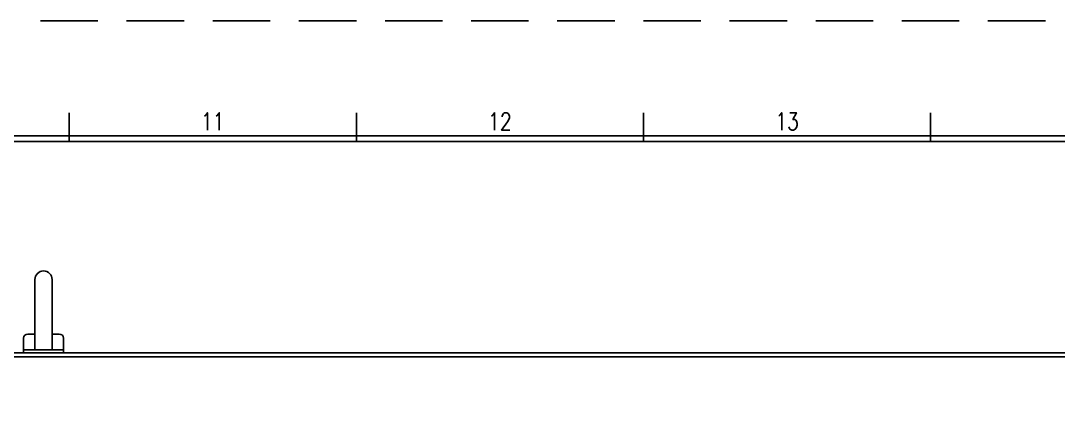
# Model space of a CAD drawing. Header units: inches. Extents: x -1050 to 2326, y -960 to 1416.
# Drawn here: x 1000 to 1723, y 1147 to 1416 of the extents above; entities that cross this region are included whole.
import ezdxf
from ezdxf.enums import TextEntityAlignment as Align

# ---------------------------------------------------------------- set-up
doc = ezdxf.new("R2010")
doc.units = ezdxf.units.IN
doc.header["$LTSCALE"] = 10
doc.linetypes.add('DASHEDX2', pattern=[1.5, 1, -0.5])
doc.layers.get('0').update_dxf_attribs({"linetype": 'CONTINUOUS'})
for name, color, linetype in [('COMMENT', 4, 'CONTINUOUS'), ('PSYMS', 7, 'CONTINUOUS'), ('ZUWAKU', 7, 'CONTINUOUS')]:
    doc.layers.add(name, color=color, linetype=linetype)
doc.styles.get("Standard").update_dxf_attribs({"font": 'romans', "width": 0.8, "bigfont": 'extfont'})

# ---------------------------------------------------------------- blocks, each defined once
blk = doc.blocks.new('JIS_border_a1')
at = {"layer": 'ZUWAKU'}
for p, q in [((521, 573), (521, 578)), ((571, 573), (571, 578)), ((621, 573), (621, 578)), ((671, 573), (671, 578))]:
    blk.add_line(p, q, dxfattribs=at)
at = {"layer": 'ZUWAKU', "color": 5}
for p, q in [((821, 574), (20, 574)), ((821, 573), (21, 573))]:
    blk.add_line(p, q, dxfattribs=at)
at = {"layer": 'ZUWAKU', "color": 5, "linetype": 'DASHEDX2'}
blk.add_lwpolyline([(0, 0), (841, 0), (841, 594), (0, 594)], close=True, dxfattribs=at)
at = {"layer": 'COMMENT', "width": 0.8}
for s, p in [('11', (546, 576.5)), ('12', (596, 576.5)), ('13', (646, 576.5))]:
    blk.add_text(s, height=3, dxfattribs=at).set_placement(p, align=Align.MIDDLE)
blk = doc.blocks.new('5084600')
for p, q in [((0.943, 70.878), (0.943, 72.803)), ((1.415, 70.878), (1.415, 72.803)), ((0.629, 70.799), (0.629, 71.192)), ((0.747, 71.31), (0.943, 71.31)), ((1.415, 71.31), (1.611, 71.31)), ((1.729, 70.799), (1.729, 71.192)), ((0.629, 70.878), (1.729, 70.878)), ((0.059, 70.799), (19.611, 70.799)), ((0.118, 70.681), (19.611, 70.681)), ((19.611, 70.799), (39.104, 70.799)), ((19.611, 70.681), (39.104, 70.681))]:
    blk.add_line(p, q)
for centre, radius, start, end in [((1.179, 72.803), 0.236, 0, 180), ((0.747, 71.192), 0.118, 90, 180), ((1.611, 71.192), 0.118, 0, 90)]:
    blk.add_arc(centre, radius, start, end)

msp = doc.modelspace()

# ---------------------------------------------------------------- block references
at = {"xscale": 4, "yscale": 4, "zscale": 4}
msp.add_blockref('JIS_border_a1', (-1050, -960), dxfattribs=at)
at = {"layer": 'PSYMS', "xscale": 25.39999999999964, "yscale": 25.39999999999964, "zscale": 25.39999999999964}
msp.add_blockref('5084600', (986.18, -613.15), dxfattribs=at)

doc.saveas('drawing.dxf')
